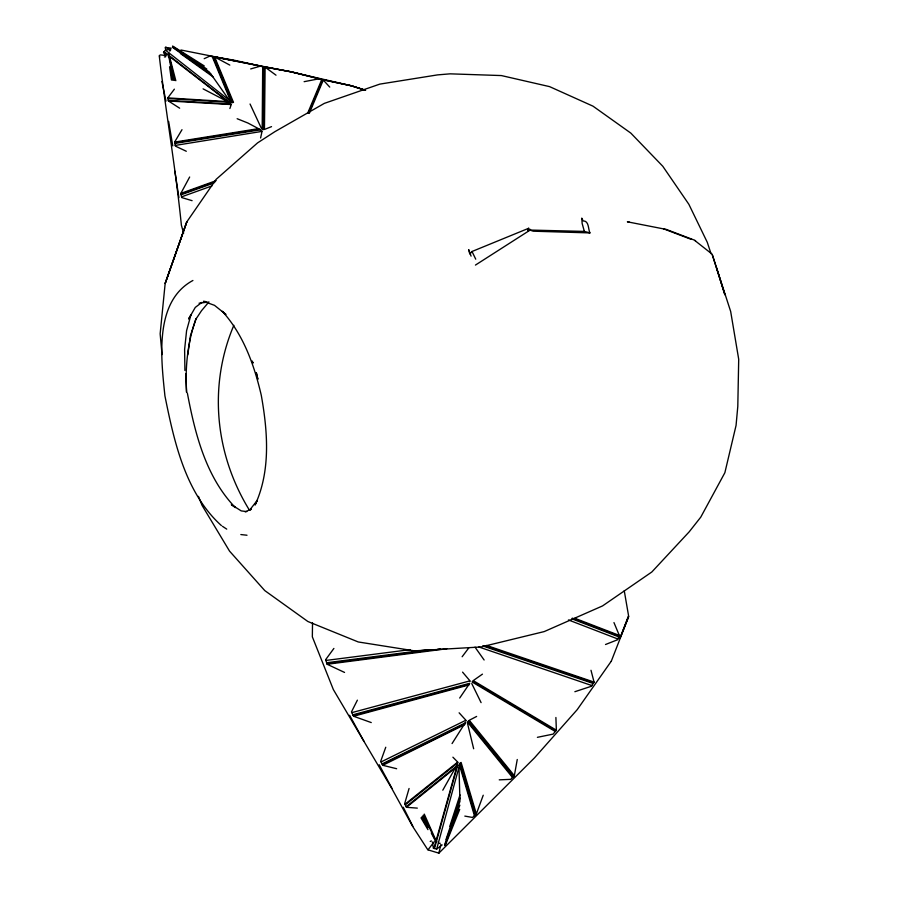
<?xml version="1.0" encoding="UTF-8"?>
<svg xmlns="http://www.w3.org/2000/svg" width="898" height="898" viewBox="0 0 898 898"><rect width="100%" height="100%" fill="white"/><g stroke="black" fill="none" stroke-linecap="round" stroke-linejoin="round"><path stroke-width="1.35" d="M459.709 809.412L445.116 845.77L444.566 844.973L459.956 801.364L458.934 765.219M262.182 129.245L262.687 66.677M262.878 129.581L263.496 66.845L260.263 66.183L250.688 68.933M263.642 129.649L264.304 67.013M263.496 66.845L265.112 67.17L264.45 129.458L271.533 126.64M312.515 622.853L312.347 636.85L333.349 689.563L391.82 788.545L412.653 826.407L427.83 849.811L438.707 853.1L438.572 852.438M185.897 373.748L186.571 392.235C185.055 367.731 187.514 342.565 195.753 319.396L201.511 310.708L208.931 301.919M517.259 759.495L514.341 775.67L510.726 779.352L499.243 779.846M204.25 65.936L172.629 46.034L172.663 47.471L211.21 74.5L230.416 101.844M187.761 354.867L190.488 335.583L196.157 318.487M260.6 137.978L262.115 131.007M452.064 743.566L465.793 721.925M440.806 844.558L438.954 853.044M457.61 763.828L442.793 790.195M409.073 788.478L404.672 803.631L406.491 807.302L417.323 808.121M229.888 108.512L231.381 104.146L168.308 100.374L167.78 97.893L174.369 89.171M432.421 842.01L433.364 848.24L436.686 849.07L458.822 767.835M165.266 47.437L171.282 48.144M434.464 848.52L457.598 765.444M433.914 848.374L457.048 765.983M483.236 795.224L476.344 813.936L472.516 817.449L464.827 816.102M159.316 55.53L160.562 54.89L166.085 55.586M449.831 826.261L460.023 794.853M385.758 747.248L380.707 761.28L382.75 765.298L396.647 768.722M445.992 839.529L460.001 797.918M527.676 231.1L528.709 228.272L472.011 251.496L470.069 253.865L468.644 249.622L471.068 256.121M444.858 845.321L459.855 805.192M459.697 698.038L469.755 683.288L352.88 714.808L351.455 711.923L357.382 700.159M624.256 590.749L628.701 616.533L611.302 661.186M527.642 231.033L528.709 228.272M168.577 57.214L168.117 54.52L168.914 53.117M605.521 644.506L617.611 639.735L619.306 635.414L613.963 622.583M628.6 616.657L619.923 638.332L628.353 616.264M307.756 113.013L321.709 79.698L323.28 80.09L329.746 87.095M308.53 113.193L322.494 79.9M309.339 113.26L323.28 80.09M192.093 200.669L181.699 197.56L180.857 193.384L189.658 177.007M186.301 151.268L175.357 146.093L174.594 142.097L182.002 129.682M574.866 691.707L591.434 686.24L594.061 682.087L590.996 670.278M611.201 661.31L577.201 709.667L534.568 757.777L439.077 852.932M333.899 648.423L325.615 659.704L327.153 664.273L344.551 672.434M468.879 647.806L462.133 656.752M170.8 49.356L165.412 50.108L163.515 52.477L165.782 56.114M555.896 717.491L556.367 730.186L553.134 734.104L537.397 737.325M528.35 230.427L530.291 229.394L530.55 230.079L584.351 231.403L589.952 232.908C588.044 229.316 589.234 220.796 583.128 220.897L581.769 218.124L582.151 223.479L584.351 231.403M406.491 807.302L456.409 766.982M406.199 806.685L457.003 765.814M404.987 804.238L457.43 762.301M405.29 804.855L458.137 762.503L452.906 757.194M436.686 849.07L442.142 844.928M201.893 302.39L195.281 307.419L188.602 318.992L190.96 314.828L186.593 330.644L184.618 349.423L184.909 370.447M434.183 841.796L428.065 849.755M482.451 674.14L473.246 680.605L556.367 730.186M204.183 58.696L209.773 56.125L214.644 56.956L229.798 65.094M475.446 265.078L529.753 230.315M251.384 509.245L249.419 510.378L257.389 500.22L255.077 504.99C270.848 470.743 267.705 431.377 261.273 395.255C254.224 365.071 243.459 334.606 222.277 311.303L225.926 314.48L214.51 305.342L203.476 301.324L205.721 301.571M430.221 841.437L431.399 840.955M476.636 716.436L469.261 720.275L514.341 775.67M382.75 765.298L464.693 724.664M382.077 763.951L465.624 722.767M382.413 764.625L465.254 723.687M381.044 761.942L465.546 720.409M192.913 280.479C153.771 301.616 161.135 358.953 164.918 395.85C174.167 441.704 185.302 493.002 221.402 525.588M245.221 511.894L250.924 509.166M170.575 50.602L169.587 50.962M180.857 193.384L216.115 180.666M181.003 194.08L215.206 181.789M181.149 194.776L213.814 183.046M181.553 196.864L211.838 185.953M304.119 81.673L318.566 78.889L321.709 79.698M352.88 714.808L353.588 716.245L468.947 684.961M351.814 712.642L469.553 680.976M353.228 715.526L469.452 684.108M438.976 843.334L440.2 843.278M175.233 145.42L261.677 131.445M174.594 142.097L258.489 128.65L261.026 130.378M174.728 142.76L259.544 129.245M174.852 143.422L260.386 129.817M165.569 56.877L164.379 56.933M326.648 662.746L428.121 649.692M326.894 663.51L433.532 649.748M437.685 649.209L440.458 648.85M327.153 664.273L446.811 648.749M325.873 660.457L410.128 649.647M199.064 303.21L207.831 302.121M435.306 841.404L436.888 841.853M589.952 232.908L533.255 231.201L530.673 230.337M247.006 535.23L240.844 534.557M168.308 100.374L168.442 100.991L230.943 104.55M167.78 97.893L227.441 101.575L230.247 103.517M167.915 98.511L228.608 102.282M246.782 511.602L241.225 510.895L231.347 504.631L235.377 507.595C205.844 477.006 195.001 433.622 187.345 392.998M231.998 102.709L213.017 56.686L233.918 60.155L262.137 66.43L211.894 56.439M212.994 56.641L291.12 71.874L351.466 85.804L365.531 90.294L351.466 85.804L322.023 79.552L351.466 85.804L364.487 89.968M629.341 222.143L627.376 221.806L666.282 229.428L694.277 240.069L712.069 254.1L730.669 311.471L738.706 359.267L737.797 406.401L736.057 425.439L724.866 472.718L700.743 517.181L689.17 531.852L651.825 571.992L602.536 605.925L544.21 631.586L481.025 646.964L414.36 650.859L358.235 641.958L307.857 621.495L264.775 590.592L229.54 551.114L202.039 505.338L198.447 496.358M233.783 60.525L180.902 49.996M664.419 229.102L663.779 228.911L691.112 239.306L690.596 238.98M353.588 716.245L371.256 722.576M486.514 645.426L594.061 682.087M484.404 645.628L593.634 682.783M482.664 645.909L593.196 683.468M478.892 646.987L591.872 685.556M165.793 47.078L170.261 50.007M237.151 118.716L247.904 123.026L258.489 128.65M571.936 618.857L618.744 636.85M574.855 618.273L619.306 635.414M572.25 618.138L619.025 636.132M568.434 619.934L617.891 639.017M203.094 88.857L227.441 101.575M466.275 720.645L459.125 712.81M472.528 681.234L555.828 730.837M472.045 681.93L555.29 731.488M470.294 681.234L462.571 672.131M265.112 67.17L276.012 75.196M172.708 46.55L206.821 69.045M222.457 526.295L226.723 529.124M172.719 47.022L209.144 71.896L211.21 74.5M180.408 53.51L213.039 76.858M179.656 108.198L168.442 100.991M694.962 240.406L695.557 240.855M163.829 52.084L167.118 54.621M170.407 57.169L228.552 102.136M164.143 51.691L167.455 54.262M169.666 55.979L229.304 102.35M165.412 50.108L228.754 99.813M159.889 56.9L159.294 56.114C165.838 112.576 175.739 168.633 181.385 225.241L183.652 233.199M468.498 720.791L513.735 776.287M467.948 721.442L513.14 776.893M467.589 722.228L512.534 777.511M475.031 647.177L484.123 659.996M261.52 128.638L250.048 104.011M420.982 817.842L427.953 829.651M421.712 817.034L427.83 828.001M349.614 715.279L363.971 741.344M379.181 764.737L392.022 788.433M165.659 49.042L165.243 48.032M422.498 816.136L428.144 826.968M431.287 832.985L435.687 841.415M403.269 807.246L412.878 826.328M469.362 252.641L469.901 253.741M472.011 251.496L475.738 259.174M423.34 815.148L436.08 841.493M424.26 814.093L436.484 841.639M481.092 702.629L471.764 683.558M214.644 56.956L233.502 102.394M212.209 56.54L231.213 102.428M213.836 56.821L232.762 102.698M528.9 229.776L529.158 230.46M257.816 379.102L256.312 372.704L257.827 379.091M711.036 253.719L707.298 242.348L688.867 204.306L662.78 166.265L630.823 133.106L593.006 106.166L549.565 86.623L501.376 75.567L450.089 73.838L437.539 74.893L379.798 84.12L324.346 103.371L274.867 131.68L257.546 142.905L216.126 179.353L186.795 221.896L165.165 283.476L160.147 333.82L162.055 354.575M712.383 254.875L724.899 294.802L716.525 267.75M460.315 762.829L475.704 814.52M459.686 763.423L475.064 815.103M461.101 762.424L476.344 813.936M459.226 764.22L474.425 815.687M168.757 53.521L175.84 80.719M168.577 53.891L174.582 80.472M161.909 81.471L165.984 101.148M473.661 748.764L467.443 723.148M168.364 54.217L173.437 80.27M168.622 121.398L172.775 145.88M170.598 69.337L172.394 80.113M174.852 171.159L178.915 197.627M169.554 66.733L171.439 80.001M249.161 509.738A211.389 201.736 30.4 0 1 233.85 325.312M186.795 221.896L165.165 283.476L186.795 221.896M291.143 71.75L263.383 66.71L291.12 71.874L320.923 79.215L291.143 71.75M252.978 362.848L252.181 361.243L252.978 362.848"/></g></svg>
